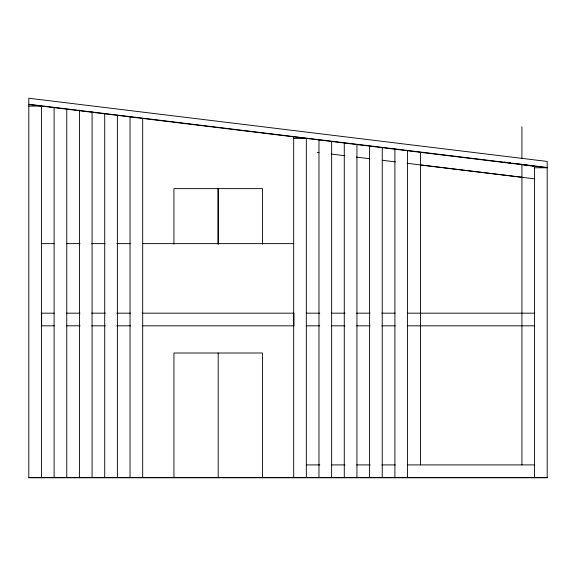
<?xml version="1.0" encoding="UTF-8"?>
<svg xmlns="http://www.w3.org/2000/svg" width="576" height="576" viewBox="0 0 576 576"><rect width="100%" height="100%" fill="white"/><g stroke="black" fill="none" stroke-linecap="round" stroke-linejoin="round"><path stroke-width="0.86" d="M28.8 106.092L41.443 106.092L41.443 477.547L534.557 477.547L534.557 166.226L517.63 163.915M293.688 138.398L306.331 138.398L306.331 477.547M534.557 167.774L547.2 167.774L28.8 104.551M41.443 243.634L54.014 243.634M66.578 243.634L80.042 243.634M91.714 243.634L105.178 243.634M116.849 243.634L130.313 243.634M142.884 243.634L293.688 243.634M41.443 313.178L54.202 313.178M66.578 313.178L80.042 313.178M91.714 313.178L105.365 313.178M116.849 313.178L130.5 313.178M142.171 313.178L293.875 313.178L293.875 325.822L142.171 325.822M306.274 313.178L319.752 313.178M331.438 313.178L344.916 313.178M356.602 313.178L370.087 313.178M381.766 313.178L395.251 313.178M407.83 313.178L534.557 313.178M41.443 325.822L54.202 325.822M66.578 325.822L80.042 325.822M91.714 325.822L105.365 325.822M116.849 325.822L130.5 325.822M306.274 325.822L319.752 325.822M331.438 325.822L344.916 325.822M356.602 325.822L370.087 325.822M381.766 325.822L395.251 325.822M407.83 325.822L534.557 325.822M306.331 464.904L319.81 464.904M331.495 464.904L344.966 464.904M356.652 464.904L370.13 464.904M381.809 464.904L395.287 464.904M407.556 464.904L534.557 464.904M28.8 477.77L547.2 477.77M28.8 104.27L547.2 167.486M317.174 152.338L318.96 152.554M331.438 154.073L344.801 155.707M356.393 157.118L369.756 158.746M382.234 160.272L395.604 161.899M407.189 163.31L534.636 178.855M420.444 164.959L521.914 177.264M504.266 162.086L506.052 162.331M508.723 162.698L510.502 162.936M513.18 163.303L514.958 163.548M521.914 126.778L521.914 158.249M521.914 164.549L521.914 464.904M420.444 152.316L420.444 464.904M407.556 150.458L407.556 477.547M394.906 149.011L394.906 477.547M382.248 147.571L382.248 477.547M369.59 146.117L369.59 477.547M356.94 144.677L356.94 477.547M344.282 142.33L344.282 477.547M331.632 141.782L331.632 477.547M318.974 139.442L318.974 477.547M293.688 136.858L293.688 477.547M262.44 244.174L262.44 188.626L173.938 188.626L173.938 244.174M262.44 477.54L262.44 353.002L173.938 353.002L173.938 477.54M218.189 188.626L218.189 244.174M218.189 353.002L218.189 477.54M218.11 188.633L218.11 244.188M142.69 118.814L142.69 477.547M130.039 117.072L130.039 477.547M117.382 115.33L117.382 477.547M104.724 113.587L104.724 477.547M92.074 111.845L92.074 477.547M79.416 110.102L79.416 477.547M66.766 109.253L66.766 477.547M54.108 107.51L54.108 477.547M41.63 313.178L41.63 325.822M547.2 477.547L28.8 477.547L28.8 98.23L547.2 161.446L547.2 477.547"/></g></svg>
